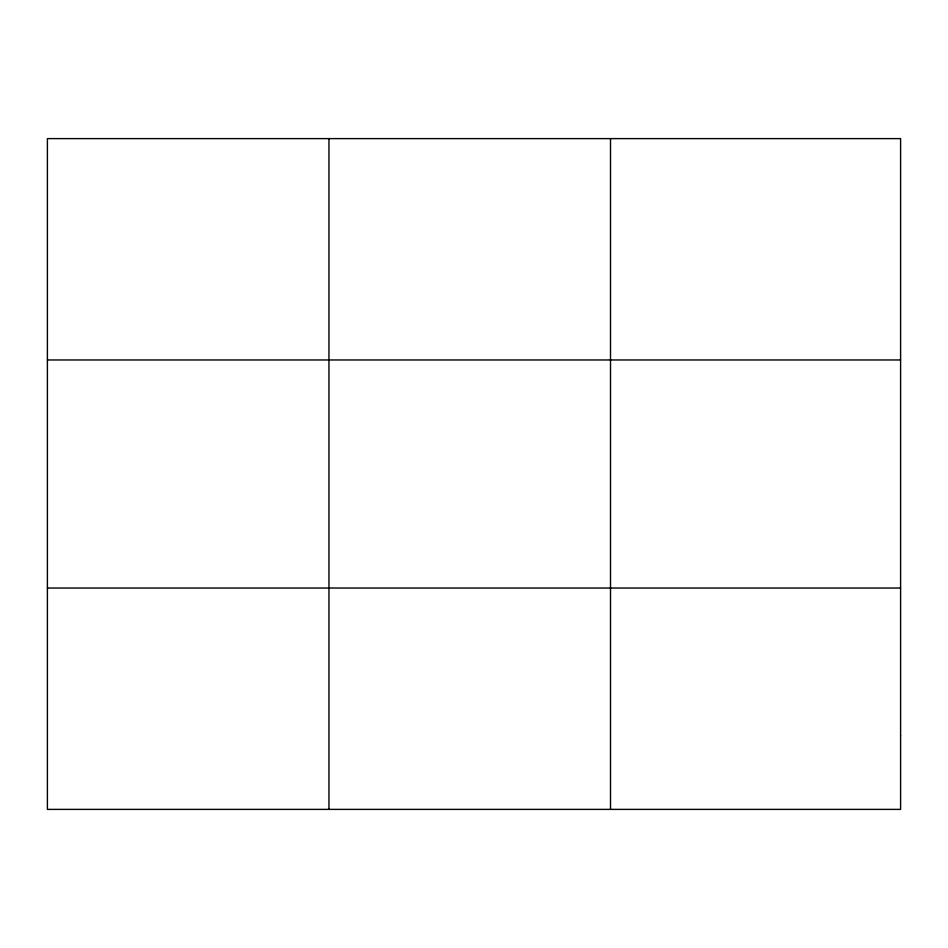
<?xml version="1.0" encoding="UTF-8"?>
<svg xmlns="http://www.w3.org/2000/svg" width="948" height="948" viewBox="0 0 948 948"><rect width="100%" height="100%" fill="white"/><g stroke="black" fill="none" stroke-linecap="round" stroke-linejoin="round"><path stroke-width="1.42" d="M328.956 809.391L328.956 138.609M610.512 809.391L610.512 138.609M47.4 359.967L900.6 359.967M47.4 588.033L900.6 588.033M900.6 735.601L900.6 809.391L47.4 809.391L47.4 138.609L900.6 138.609L900.6 735.601"/></g></svg>
